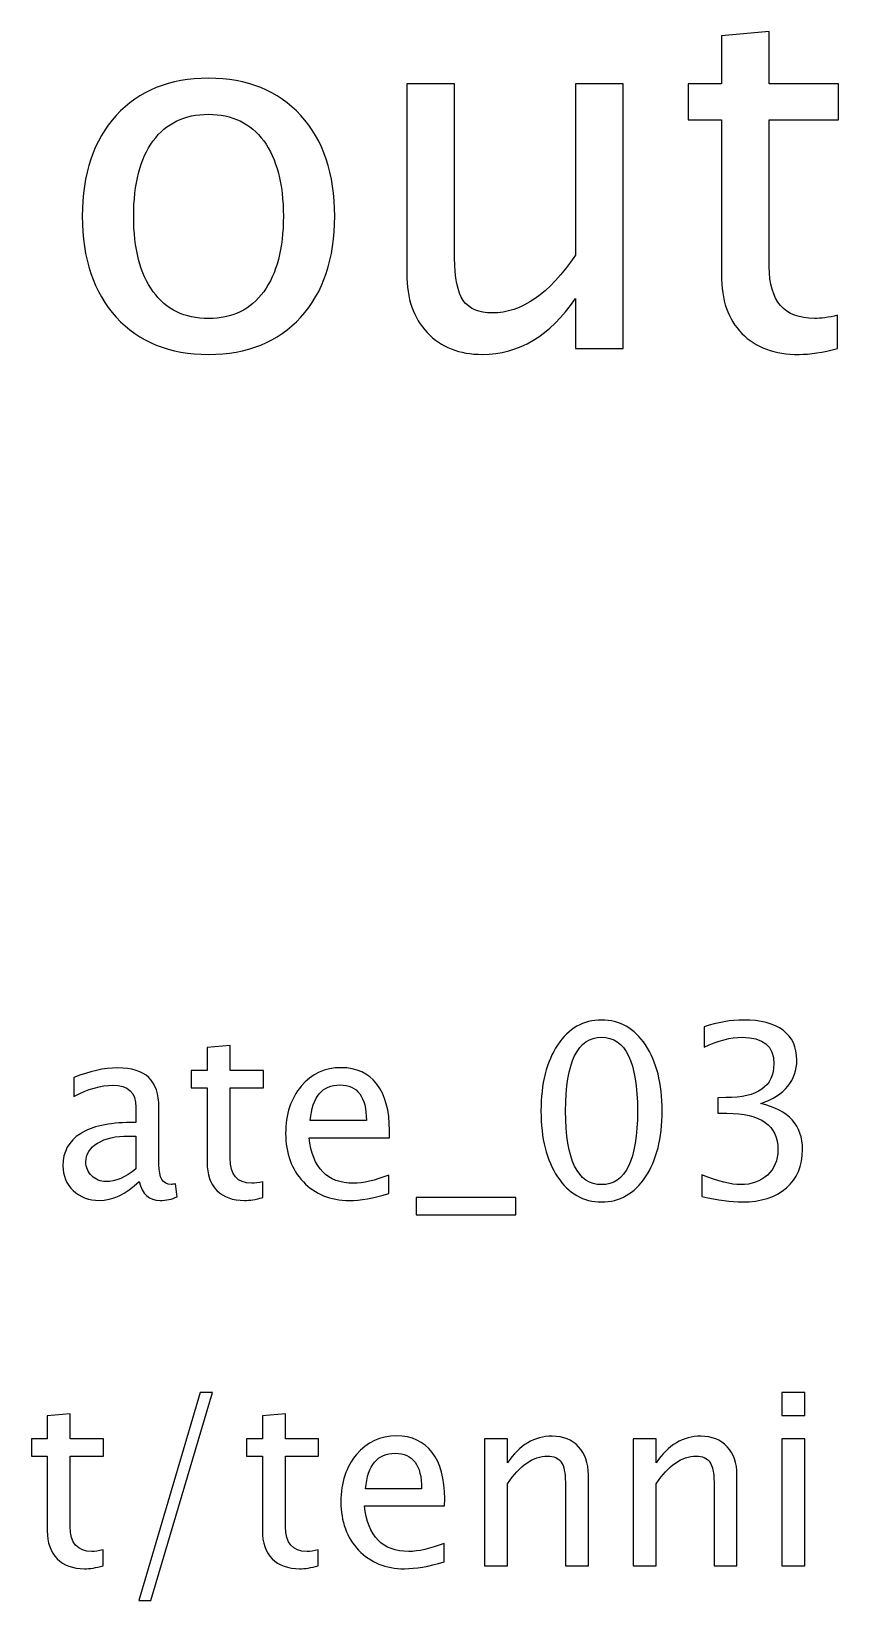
# Model space of a CAD drawing. Header units: centimetres. Extents: x -32.7 to 32.7, y -29.5 to 43.7.
# Drawn here: x -19.88 to -15.6, y 35.03 to 43.35 of the extents above; entities that cross this region are included whole.
import ezdxf

# ---------------------------------------------------------------- set-up
doc = ezdxf.new("R2010")
doc.units = ezdxf.units.CM
doc.header["$MEASUREMENT"] = 0
doc.layers.add('Layer 1', color=7, linetype='Continuous')

msp = doc.modelspace()

# ---------------------------------------------------------------- linework, layer by layer
at = {"layer": 'Layer 1'}
for points, knots in [([(-15.60309, 41.67088), (-15.68158, 41.64927), (-15.74993, 41.63869), (-15.8077, 41.63869), (-15.8077, 41.63869), (-15.93735, 41.63869), (-16.03833, 41.67573), (-16.11065, 41.74981), (-16.11065, 41.74981), (-16.18341, 41.8239), (-16.21957, 41.92664), (-16.21957, 42.0585), (-16.21957, 42.0585), (-16.21957, 42.0585), (-16.21957, 42.88223), (-16.21957, 42.88223), (-16.21957, 42.88223), (-16.21957, 42.88223), (-16.39507, 42.88223), (-16.39507, 42.88223), (-16.39507, 42.88223), (-16.39507, 42.88223), (-16.39507, 43.07273), (-16.39507, 43.07273), (-16.39507, 43.07273), (-16.39507, 43.07273), (-16.21957, 43.07273), (-16.21957, 43.07273), (-16.21957, 43.07273), (-16.21957, 43.07273), (-16.21957, 43.32629), (-16.21957, 43.32629), (-16.21957, 43.32629), (-16.21957, 43.32629), (-15.96557, 43.35054), (-15.96557, 43.35054), (-15.96557, 43.35054), (-15.96557, 43.35054), (-15.96557, 43.07273), (-15.96557, 43.07273), (-15.96557, 43.07273), (-15.96557, 43.07273), (-15.5978, 43.07273), (-15.5978, 43.07273), (-15.5978, 43.07273), (-15.5978, 43.07273), (-15.5978, 42.88223), (-15.5978, 42.88223), (-15.5978, 42.88223), (-15.5978, 42.88223), (-15.96557, 42.88223), (-15.96557, 42.88223), (-15.96557, 42.88223), (-15.96557, 42.88223), (-15.96557, 42.10436), (-15.96557, 42.10436), (-15.96557, 42.10436), (-15.96557, 41.92091), (-15.88575, 41.82919), (-15.72656, 41.82919), (-15.72656, 41.82919), (-15.69261, 41.82919), (-15.6516, 41.83492), (-15.60309, 41.84595), (-15.60309, 41.84595), (-15.60309, 41.84595), (-15.60309, 41.67088), (-15.60309, 41.67088)], [0, 0, 0, 0, 0.0555556, 0.0555556, 0.0555556, 0.0555556, 0.1111111, 0.1111111, 0.1111111, 0.1111111, 0.1666667, 0.1666667, 0.1666667, 0.1666667, 0.2222222, 0.2222222, 0.2222222, 0.2222222, 0.2777778, 0.2777778, 0.2777778, 0.2777778, 0.3333333, 0.3333333, 0.3333333, 0.3333333, 0.3888889, 0.3888889, 0.3888889, 0.3888889, 0.4444444, 0.4444444, 0.4444444, 0.4444444, 0.5, 0.5, 0.5, 0.5, 0.5555556, 0.5555556, 0.5555556, 0.5555556, 0.6111111, 0.6111111, 0.6111111, 0.6111111, 0.6666667, 0.6666667, 0.6666667, 0.6666667, 0.7222222, 0.7222222, 0.7222222, 0.7222222, 0.7777778, 0.7777778, 0.7777778, 0.7777778, 0.8333333, 0.8333333, 0.8333333, 0.8333333, 0.8888889, 0.8888889, 0.8888889, 0.8888889, 1, 1, 1, 1]), ([(-18.93948, 41.63869), (-19.14541, 41.63869), (-19.30857, 41.70439), (-19.42852, 41.8358), (-19.42852, 41.8358), (-19.5489, 41.96721), (-19.60888, 42.14581), (-19.60888, 42.37114), (-19.60888, 42.37114), (-19.60888, 42.59604), (-19.5489, 42.77419), (-19.42852, 42.90516), (-19.42852, 42.90516), (-19.30857, 43.03613), (-19.14541, 43.10183), (-18.93948, 43.10183), (-18.93948, 43.10183), (-18.73355, 43.10183), (-18.57039, 43.03613), (-18.45044, 42.90516), (-18.45044, 42.90516), (-18.33006, 42.77419), (-18.27009, 42.59604), (-18.27009, 42.37114), (-18.27009, 42.37114), (-18.27009, 42.14581), (-18.33006, 41.96721), (-18.45044, 41.8358), (-18.45044, 41.8358), (-18.57039, 41.70439), (-18.73355, 41.63869), (-18.93948, 41.63869)], [0, 0, 0, 0, 0.1111111, 0.1111111, 0.1111111, 0.1111111, 0.2222222, 0.2222222, 0.2222222, 0.2222222, 0.3333333, 0.3333333, 0.3333333, 0.3333333, 0.4444444, 0.4444444, 0.4444444, 0.4444444, 0.5555556, 0.5555556, 0.5555556, 0.5555556, 0.6666667, 0.6666667, 0.6666667, 0.6666667, 0.7777778, 0.7777778, 0.7777778, 0.7777778, 1, 1, 1, 1]), ([(-16.99391, 41.67044), (-16.99391, 41.67044), (-16.99391, 41.93414), (-16.99391, 41.93414), (-16.99391, 41.93414), (-17.12929, 41.73703), (-17.29378, 41.63869), (-17.48692, 41.63869), (-17.48692, 41.63869), (-17.60951, 41.63869), (-17.70697, 41.67705), (-17.77929, 41.75422), (-17.77929, 41.75422), (-17.85205, 41.83139), (-17.88821, 41.93502), (-17.88821, 42.06599), (-17.88821, 42.06599), (-17.88821, 42.06599), (-17.88821, 43.07273), (-17.88821, 43.07273), (-17.88821, 43.07273), (-17.88821, 43.07273), (-17.63421, 43.07273), (-17.63421, 43.07273), (-17.63421, 43.07273), (-17.63421, 43.07273), (-17.63421, 42.14889), (-17.63421, 42.14889), (-17.63421, 42.14889), (-17.63421, 42.0435), (-17.61877, 41.96898), (-17.58834, 41.92488), (-17.58834, 41.92488), (-17.55748, 41.88034), (-17.50632, 41.85829), (-17.43445, 41.85829), (-17.43445, 41.85829), (-17.27922, 41.85829), (-17.13194, 41.96016), (-16.99391, 42.16433), (-16.99391, 42.16433), (-16.99391, 42.16433), (-16.99391, 43.07273), (-16.99391, 43.07273), (-16.99391, 43.07273), (-16.99391, 43.07273), (-16.73992, 43.07273), (-16.73992, 43.07273), (-16.73992, 43.07273), (-16.73992, 43.07273), (-16.73992, 41.67044), (-16.73992, 41.67044), (-16.73992, 41.67044), (-16.73992, 41.67044), (-16.99391, 41.67044), (-16.99391, 41.67044)], [0, 0, 0, 0, 0.0666667, 0.0666667, 0.0666667, 0.0666667, 0.1333333, 0.1333333, 0.1333333, 0.1333333, 0.2, 0.2, 0.2, 0.2, 0.2666667, 0.2666667, 0.2666667, 0.2666667, 0.3333333, 0.3333333, 0.3333333, 0.3333333, 0.4, 0.4, 0.4, 0.4, 0.4666667, 0.4666667, 0.4666667, 0.4666667, 0.5333333, 0.5333333, 0.5333333, 0.5333333, 0.6, 0.6, 0.6, 0.6, 0.6666667, 0.6666667, 0.6666667, 0.6666667, 0.7333333, 0.7333333, 0.7333333, 0.7333333, 0.8, 0.8, 0.8, 0.8, 0.8666667, 0.8666667, 0.8666667, 0.8666667, 1, 1, 1, 1]), ([(-18.93992, 41.82919), (-18.81424, 41.82919), (-18.71635, 41.87637), (-18.64668, 41.97118), (-18.64668, 41.97118), (-18.57744, 42.06555), (-18.54261, 42.19917), (-18.54261, 42.37114), (-18.54261, 42.37114), (-18.54261, 42.54268), (-18.57744, 42.67586), (-18.64668, 42.77022), (-18.64668, 42.77022), (-18.71635, 42.86415), (-18.81424, 42.91133), (-18.93992, 42.91133), (-18.93992, 42.91133), (-19.06604, 42.91133), (-19.16393, 42.86415), (-19.23273, 42.77022), (-19.23273, 42.77022), (-19.30196, 42.67586), (-19.33635, 42.54268), (-19.33635, 42.37114), (-19.33635, 42.37114), (-19.33635, 42.19917), (-19.30196, 42.06555), (-19.23273, 41.97118), (-19.23273, 41.97118), (-19.16393, 41.87637), (-19.06604, 41.82919), (-18.93992, 41.82919)], [0, 0, 0, 0, 0.1111111, 0.1111111, 0.1111111, 0.1111111, 0.2222222, 0.2222222, 0.2222222, 0.2222222, 0.3333333, 0.3333333, 0.3333333, 0.3333333, 0.4444444, 0.4444444, 0.4444444, 0.4444444, 0.5555556, 0.5555556, 0.5555556, 0.5555556, 0.6666667, 0.6666667, 0.6666667, 0.6666667, 0.7777778, 0.7777778, 0.7777778, 0.7777778, 1, 1, 1, 1]), ([(-16.85502, 37.14758), (-16.95133, 37.14758), (-17.02901, 37.19182), (-17.08785, 37.28008), (-17.08785, 37.28008), (-17.14691, 37.36835), (-17.17633, 37.48477), (-17.17633, 37.62955), (-17.17633, 37.62955), (-17.17633, 37.77433), (-17.14691, 37.89074), (-17.08785, 37.97901), (-17.08785, 37.97901), (-17.02901, 38.06727), (-16.95133, 38.11151), (-16.85502, 38.11151), (-16.85502, 38.11151), (-16.75829, 38.11151), (-16.68061, 38.06748), (-16.62176, 37.97943), (-16.62176, 37.97943), (-16.56313, 37.89138), (-16.53371, 37.77475), (-16.53371, 37.62955), (-16.53371, 37.62955), (-16.53371, 37.48477), (-16.56313, 37.36835), (-16.62176, 37.28008), (-16.62176, 37.28008), (-16.68061, 37.19182), (-16.75829, 37.14758), (-16.85502, 37.14758)], [0, 0, 0, 0, 0.1111111, 0.1111111, 0.1111111, 0.1111111, 0.2222222, 0.2222222, 0.2222222, 0.2222222, 0.3333333, 0.3333333, 0.3333333, 0.3333333, 0.4444444, 0.4444444, 0.4444444, 0.4444444, 0.5555556, 0.5555556, 0.5555556, 0.5555556, 0.6666667, 0.6666667, 0.6666667, 0.6666667, 0.7777778, 0.7777778, 0.7777778, 0.7777778, 1, 1, 1, 1]), ([(-16.32374, 37.17679), (-16.32374, 37.17679), (-16.32374, 37.29109), (-16.32374, 37.29109), (-16.32374, 37.29109), (-16.23653, 37.25638), (-16.16816, 37.23902), (-16.118, 37.23902), (-16.118, 37.23902), (-16.05894, 37.23902), (-16.01132, 37.25595), (-15.9747, 37.29003), (-15.9747, 37.29003), (-15.93808, 37.32411), (-15.91988, 37.36856), (-15.91988, 37.42317), (-15.91988, 37.42317), (-15.91988, 37.55271), (-16.01005, 37.61748), (-16.19039, 37.61748), (-16.19039, 37.61748), (-16.19039, 37.61748), (-16.23865, 37.61748), (-16.23865, 37.61748), (-16.23865, 37.61748), (-16.23865, 37.61748), (-16.23865, 37.6994), (-16.23865, 37.6994), (-16.23865, 37.6994), (-16.23865, 37.6994), (-16.19589, 37.70003), (-16.19589, 37.70003), (-16.19589, 37.70003), (-16.02635, 37.70003), (-15.94147, 37.75972), (-15.94147, 37.87931), (-15.94147, 37.87931), (-15.94147, 37.97308), (-15.99777, 38.02007), (-16.11017, 38.02007), (-16.11017, 38.02007), (-16.17049, 38.02007), (-16.23738, 38.00271), (-16.31104, 37.968), (-16.31104, 37.968), (-16.31104, 37.968), (-16.31104, 38.07468), (-16.31104, 38.07468), (-16.31104, 38.07468), (-16.23886, 38.09923), (-16.16922, 38.11151), (-16.10234, 38.11151), (-16.10234, 38.11151), (-16.01132, 38.11151), (-15.94126, 38.09331), (-15.89257, 38.0569), (-15.89257, 38.0569), (-15.84389, 38.02071), (-15.81955, 37.968), (-15.81955, 37.899), (-15.81955, 37.899), (-15.81955, 37.79126), (-15.88326, 37.71442), (-16.0109, 37.6687), (-16.0109, 37.6687), (-15.86294, 37.6342), (-15.78907, 37.55313), (-15.78907, 37.42508), (-15.78907, 37.42508), (-15.78907, 37.33872), (-15.81764, 37.27077), (-15.87458, 37.22145), (-15.87458, 37.22145), (-15.93152, 37.17213), (-16.00984, 37.14758), (-16.10932, 37.14758), (-16.10932, 37.14758), (-16.16605, 37.14758), (-16.23738, 37.15732), (-16.32374, 37.17679)], [0, 0, 0, 0, 0.047619, 0.047619, 0.047619, 0.047619, 0.0952381, 0.0952381, 0.0952381, 0.0952381, 0.1428571, 0.1428571, 0.1428571, 0.1428571, 0.1904762, 0.1904762, 0.1904762, 0.1904762, 0.2380952, 0.2380952, 0.2380952, 0.2380952, 0.2857143, 0.2857143, 0.2857143, 0.2857143, 0.3333333, 0.3333333, 0.3333333, 0.3333333, 0.3809524, 0.3809524, 0.3809524, 0.3809524, 0.4285714, 0.4285714, 0.4285714, 0.4285714, 0.4761905, 0.4761905, 0.4761905, 0.4761905, 0.5238095, 0.5238095, 0.5238095, 0.5238095, 0.5714286, 0.5714286, 0.5714286, 0.5714286, 0.6190476, 0.6190476, 0.6190476, 0.6190476, 0.6666667, 0.6666667, 0.6666667, 0.6666667, 0.7142857, 0.7142857, 0.7142857, 0.7142857, 0.7619048, 0.7619048, 0.7619048, 0.7619048, 0.8095238, 0.8095238, 0.8095238, 0.8095238, 0.8571429, 0.8571429, 0.8571429, 0.8571429, 0.9047619, 0.9047619, 0.9047619, 0.9047619, 1, 1, 1, 1]), ([(-16.85523, 37.23902), (-16.72802, 37.23902), (-16.66452, 37.3692), (-16.66452, 37.62955), (-16.66452, 37.62955), (-16.66452, 37.8899), (-16.72802, 38.02007), (-16.85523, 38.02007), (-16.85523, 38.02007), (-16.98202, 38.02007), (-17.04552, 37.8899), (-17.04552, 37.62955), (-17.04552, 37.62955), (-17.04552, 37.3692), (-16.98202, 37.23902), (-16.85523, 37.23902)], [0, 0, 0, 0, 0.2, 0.2, 0.2, 0.2, 0.4, 0.4, 0.4, 0.4, 0.6, 0.6, 0.6, 0.6, 1, 1, 1, 1]), ([(-18.65101, 37.17065), (-18.68869, 37.16028), (-18.72149, 37.1552), (-18.74922, 37.1552), (-18.74922, 37.1552), (-18.81145, 37.1552), (-18.85992, 37.17298), (-18.89464, 37.20854), (-18.89464, 37.20854), (-18.92956, 37.2441), (-18.94692, 37.29342), (-18.94692, 37.35671), (-18.94692, 37.35671), (-18.94692, 37.35671), (-18.94692, 37.7521), (-18.94692, 37.7521), (-18.94692, 37.7521), (-18.94692, 37.7521), (-19.03116, 37.7521), (-19.03116, 37.7521), (-19.03116, 37.7521), (-19.03116, 37.7521), (-19.03116, 37.84354), (-19.03116, 37.84354), (-19.03116, 37.84354), (-19.03116, 37.84354), (-18.94692, 37.84354), (-18.94692, 37.84354), (-18.94692, 37.84354), (-18.94692, 37.84354), (-18.94692, 37.96525), (-18.94692, 37.96525), (-18.94692, 37.96525), (-18.94692, 37.96525), (-18.825, 37.97689), (-18.825, 37.97689), (-18.825, 37.97689), (-18.825, 37.97689), (-18.825, 37.84354), (-18.825, 37.84354), (-18.825, 37.84354), (-18.825, 37.84354), (-18.64847, 37.84354), (-18.64847, 37.84354), (-18.64847, 37.84354), (-18.64847, 37.84354), (-18.64847, 37.7521), (-18.64847, 37.7521), (-18.64847, 37.7521), (-18.64847, 37.7521), (-18.825, 37.7521), (-18.825, 37.7521), (-18.825, 37.7521), (-18.825, 37.7521), (-18.825, 37.37872), (-18.825, 37.37872), (-18.825, 37.37872), (-18.825, 37.29067), (-18.78669, 37.24664), (-18.71028, 37.24664), (-18.71028, 37.24664), (-18.69398, 37.24664), (-18.67429, 37.24939), (-18.65101, 37.25468), (-18.65101, 37.25468), (-18.65101, 37.25468), (-18.65101, 37.17065), (-18.65101, 37.17065)], [0, 0, 0, 0, 0.0555556, 0.0555556, 0.0555556, 0.0555556, 0.1111111, 0.1111111, 0.1111111, 0.1111111, 0.1666667, 0.1666667, 0.1666667, 0.1666667, 0.2222222, 0.2222222, 0.2222222, 0.2222222, 0.2777778, 0.2777778, 0.2777778, 0.2777778, 0.3333333, 0.3333333, 0.3333333, 0.3333333, 0.3888889, 0.3888889, 0.3888889, 0.3888889, 0.4444444, 0.4444444, 0.4444444, 0.4444444, 0.5, 0.5, 0.5, 0.5, 0.5555556, 0.5555556, 0.5555556, 0.5555556, 0.6111111, 0.6111111, 0.6111111, 0.6111111, 0.6666667, 0.6666667, 0.6666667, 0.6666667, 0.7222222, 0.7222222, 0.7222222, 0.7222222, 0.7777778, 0.7777778, 0.7777778, 0.7777778, 0.8333333, 0.8333333, 0.8333333, 0.8333333, 0.8888889, 0.8888889, 0.8888889, 0.8888889, 1, 1, 1, 1]), ([(-19.30633, 37.25617), (-19.37956, 37.18886), (-19.45005, 37.1552), (-19.51778, 37.1552), (-19.51778, 37.1552), (-19.57345, 37.1552), (-19.61981, 37.17256), (-19.65642, 37.20748), (-19.65642, 37.20748), (-19.69325, 37.24241), (-19.71167, 37.28643), (-19.71167, 37.33956), (-19.71167, 37.33956), (-19.71167, 37.41301), (-19.68077, 37.46953), (-19.61896, 37.5089), (-19.61896, 37.5089), (-19.55715, 37.54827), (-19.46846, 37.56795), (-19.35289, 37.56795), (-19.35289, 37.56795), (-19.35289, 37.56795), (-19.32432, 37.56795), (-19.32432, 37.56795), (-19.32432, 37.56795), (-19.32432, 37.56795), (-19.32432, 37.64902), (-19.32432, 37.64902), (-19.32432, 37.64902), (-19.32432, 37.72712), (-19.36496, 37.76607), (-19.44645, 37.76607), (-19.44645, 37.76607), (-19.50953, 37.76607), (-19.57853, 37.74617), (-19.65325, 37.70638), (-19.65325, 37.70638), (-19.65325, 37.70638), (-19.65325, 37.80671), (-19.65325, 37.80671), (-19.65325, 37.80671), (-19.57112, 37.84058), (-19.49365, 37.85751), (-19.42105, 37.85751), (-19.42105, 37.85751), (-19.34633, 37.85751), (-19.29109, 37.84058), (-19.25574, 37.8065), (-19.25574, 37.8065), (-19.22018, 37.77242), (-19.2024, 37.71993), (-19.2024, 37.64902), (-19.2024, 37.64902), (-19.2024, 37.64902), (-19.2024, 37.34485), (-19.2024, 37.34485), (-19.2024, 37.34485), (-19.2024, 37.27522), (-19.18102, 37.24029), (-19.13805, 37.24029), (-19.13805, 37.24029), (-19.13276, 37.24029), (-19.12493, 37.24114), (-19.11456, 37.24283), (-19.11456, 37.24283), (-19.11456, 37.24283), (-19.10588, 37.1751), (-19.10588, 37.1751), (-19.10588, 37.1751), (-19.13361, 37.16176), (-19.16409, 37.1552), (-19.19753, 37.1552), (-19.19753, 37.1552), (-19.25447, 37.1552), (-19.29066, 37.18886), (-19.30633, 37.25617)], [0, 0, 0, 0, 0.05, 0.05, 0.05, 0.05, 0.1, 0.1, 0.1, 0.1, 0.15, 0.15, 0.15, 0.15, 0.2, 0.2, 0.2, 0.2, 0.25, 0.25, 0.25, 0.25, 0.3, 0.3, 0.3, 0.3, 0.35, 0.35, 0.35, 0.35, 0.4, 0.4, 0.4, 0.4, 0.45, 0.45, 0.45, 0.45, 0.5, 0.5, 0.5, 0.5, 0.55, 0.55, 0.55, 0.55, 0.6, 0.6, 0.6, 0.6, 0.65, 0.65, 0.65, 0.65, 0.7, 0.7, 0.7, 0.7, 0.75, 0.75, 0.75, 0.75, 0.8, 0.8, 0.8, 0.8, 0.85, 0.85, 0.85, 0.85, 0.9, 0.9, 0.9, 0.9, 1, 1, 1, 1]), ([(-17.98299, 37.19203), (-18.0649, 37.16748), (-18.13497, 37.1552), (-18.19339, 37.1552), (-18.19339, 37.1552), (-18.29308, 37.1552), (-18.37415, 37.18822), (-18.43659, 37.25405), (-18.43659, 37.25405), (-18.49903, 37.31988), (-18.53036, 37.40518), (-18.53036, 37.51017), (-18.53036, 37.51017), (-18.53036, 37.61198), (-18.50284, 37.69559), (-18.4476, 37.76099), (-18.4476, 37.76099), (-18.39235, 37.82618), (-18.32166, 37.85878), (-18.23551, 37.85878), (-18.23551, 37.85878), (-18.15402, 37.85878), (-18.09094, 37.82978), (-18.04649, 37.77179), (-18.04649, 37.77179), (-18.00204, 37.71379), (-17.97981, 37.63166), (-17.97981, 37.52519), (-17.97981, 37.52519), (-17.97981, 37.52519), (-17.98045, 37.48794), (-17.98045, 37.48794), (-17.98045, 37.48794), (-17.98045, 37.48794), (-18.4059, 37.48794), (-18.4059, 37.48794), (-18.4059, 37.48794), (-18.38812, 37.32707), (-18.30959, 37.24664), (-18.17053, 37.24664), (-18.17053, 37.24664), (-18.11951, 37.24664), (-18.05707, 37.26103), (-17.98299, 37.28982), (-17.98299, 37.28982), (-17.98299, 37.28982), (-17.98299, 37.19203), (-17.98299, 37.19203)], [0, 0, 0, 0, 0.0769231, 0.0769231, 0.0769231, 0.0769231, 0.1538462, 0.1538462, 0.1538462, 0.1538462, 0.2307692, 0.2307692, 0.2307692, 0.2307692, 0.3076923, 0.3076923, 0.3076923, 0.3076923, 0.3846154, 0.3846154, 0.3846154, 0.3846154, 0.4615385, 0.4615385, 0.4615385, 0.4615385, 0.5384615, 0.5384615, 0.5384615, 0.5384615, 0.6153846, 0.6153846, 0.6153846, 0.6153846, 0.6923077, 0.6923077, 0.6923077, 0.6923077, 0.7692308, 0.7692308, 0.7692308, 0.7692308, 0.8461538, 0.8461538, 0.8461538, 0.8461538, 1, 1, 1, 1]), ([(-18.39955, 37.57938), (-18.39955, 37.57938), (-18.10237, 37.57938), (-18.10237, 37.57938), (-18.10237, 37.57938), (-18.10237, 37.70469), (-18.14915, 37.76734), (-18.24249, 37.76734), (-18.24249, 37.76734), (-18.33647, 37.76734), (-18.38875, 37.70469), (-18.39955, 37.57938)], [0, 0, 0, 0, 0.25, 0.25, 0.25, 0.25, 0.5, 0.5, 0.5, 0.5, 1, 1, 1, 1]), ([(-19.32432, 37.32263), (-19.32432, 37.32263), (-19.32432, 37.49556), (-19.32432, 37.49556), (-19.32432, 37.49556), (-19.32432, 37.49556), (-19.36348, 37.49683), (-19.36348, 37.49683), (-19.36348, 37.49683), (-19.43121, 37.49683), (-19.48582, 37.48434), (-19.52752, 37.45937), (-19.52752, 37.45937), (-19.56901, 37.43418), (-19.58975, 37.40095), (-19.58975, 37.35946), (-19.58975, 37.35946), (-19.58975, 37.33046), (-19.57938, 37.30591), (-19.55885, 37.2858), (-19.55885, 37.2858), (-19.5381, 37.26569), (-19.51291, 37.25553), (-19.48307, 37.25553), (-19.48307, 37.25553), (-19.43227, 37.25553), (-19.37935, 37.27797), (-19.32432, 37.32263)], [0, 0, 0, 0, 0.125, 0.125, 0.125, 0.125, 0.25, 0.25, 0.25, 0.25, 0.375, 0.375, 0.375, 0.375, 0.5, 0.5, 0.5, 0.5, 0.625, 0.625, 0.625, 0.625, 0.75, 0.75, 0.75, 0.75, 1, 1, 1, 1]), ([(-17.838, 37.079), (-17.838, 37.079), (-17.838, 37.17044), (-17.838, 37.17044), (-17.838, 37.17044), (-17.838, 37.17044), (-17.30968, 37.17044), (-17.30968, 37.17044), (-17.30968, 37.17044), (-17.30968, 37.17044), (-17.30968, 37.079), (-17.30968, 37.079), (-17.30968, 37.079), (-17.30968, 37.079), (-17.838, 37.079), (-17.838, 37.079)], [0, 0, 0, 0, 0.2, 0.2, 0.2, 0.2, 0.4, 0.4, 0.4, 0.4, 0.6, 0.6, 0.6, 0.6, 1, 1, 1, 1]), ([(-19.30952, 35.03472), (-19.30952, 35.03472), (-18.98292, 36.13708), (-18.98292, 36.13708), (-18.98292, 36.13708), (-18.98292, 36.13708), (-18.91836, 36.13708), (-18.91836, 36.13708), (-18.91836, 36.13708), (-18.91836, 36.13708), (-19.24496, 35.03472), (-19.24496, 35.03472), (-19.24496, 35.03472), (-19.24496, 35.03472), (-19.30952, 35.03472), (-19.30952, 35.03472)], [0, 0, 0, 0, 0.2, 0.2, 0.2, 0.2, 0.4, 0.4, 0.4, 0.4, 0.6, 0.6, 0.6, 0.6, 1, 1, 1, 1]), ([(-15.89978, 36.01516), (-15.89978, 36.01516), (-15.89978, 36.13708), (-15.89978, 36.13708), (-15.89978, 36.13708), (-15.89978, 36.13708), (-15.77786, 36.13708), (-15.77786, 36.13708), (-15.77786, 36.13708), (-15.77786, 36.13708), (-15.77786, 36.01516), (-15.77786, 36.01516), (-15.77786, 36.01516), (-15.77786, 36.01516), (-15.89978, 36.01516), (-15.89978, 36.01516)], [0, 0, 0, 0, 0.2, 0.2, 0.2, 0.2, 0.4, 0.4, 0.4, 0.4, 0.6, 0.6, 0.6, 0.6, 1, 1, 1, 1]), ([(-19.49875, 35.21908), (-19.53643, 35.20871), (-19.56923, 35.20363), (-19.59696, 35.20363), (-19.59696, 35.20363), (-19.65919, 35.20363), (-19.70766, 35.22141), (-19.74238, 35.25697), (-19.74238, 35.25697), (-19.7773, 35.29253), (-19.79466, 35.34185), (-19.79466, 35.40514), (-19.79466, 35.40514), (-19.79466, 35.40514), (-19.79466, 35.80053), (-19.79466, 35.80053), (-19.79466, 35.80053), (-19.79466, 35.80053), (-19.8789, 35.80053), (-19.8789, 35.80053), (-19.8789, 35.80053), (-19.8789, 35.80053), (-19.8789, 35.89197), (-19.8789, 35.89197), (-19.8789, 35.89197), (-19.8789, 35.89197), (-19.79466, 35.89197), (-19.79466, 35.89197), (-19.79466, 35.89197), (-19.79466, 35.89197), (-19.79466, 36.01368), (-19.79466, 36.01368), (-19.79466, 36.01368), (-19.79466, 36.01368), (-19.67274, 36.02532), (-19.67274, 36.02532), (-19.67274, 36.02532), (-19.67274, 36.02532), (-19.67274, 35.89197), (-19.67274, 35.89197), (-19.67274, 35.89197), (-19.67274, 35.89197), (-19.49621, 35.89197), (-19.49621, 35.89197), (-19.49621, 35.89197), (-19.49621, 35.89197), (-19.49621, 35.80053), (-19.49621, 35.80053), (-19.49621, 35.80053), (-19.49621, 35.80053), (-19.67274, 35.80053), (-19.67274, 35.80053), (-19.67274, 35.80053), (-19.67274, 35.80053), (-19.67274, 35.42715), (-19.67274, 35.42715), (-19.67274, 35.42715), (-19.67274, 35.3391), (-19.63443, 35.29507), (-19.55802, 35.29507), (-19.55802, 35.29507), (-19.54172, 35.29507), (-19.52203, 35.29782), (-19.49875, 35.30311), (-19.49875, 35.30311), (-19.49875, 35.30311), (-19.49875, 35.21908), (-19.49875, 35.21908)], [0, 0, 0, 0, 0.0555556, 0.0555556, 0.0555556, 0.0555556, 0.1111111, 0.1111111, 0.1111111, 0.1111111, 0.1666667, 0.1666667, 0.1666667, 0.1666667, 0.2222222, 0.2222222, 0.2222222, 0.2222222, 0.2777778, 0.2777778, 0.2777778, 0.2777778, 0.3333333, 0.3333333, 0.3333333, 0.3333333, 0.3888889, 0.3888889, 0.3888889, 0.3888889, 0.4444444, 0.4444444, 0.4444444, 0.4444444, 0.5, 0.5, 0.5, 0.5, 0.5555556, 0.5555556, 0.5555556, 0.5555556, 0.6111111, 0.6111111, 0.6111111, 0.6111111, 0.6666667, 0.6666667, 0.6666667, 0.6666667, 0.7222222, 0.7222222, 0.7222222, 0.7222222, 0.7777778, 0.7777778, 0.7777778, 0.7777778, 0.8333333, 0.8333333, 0.8333333, 0.8333333, 0.8888889, 0.8888889, 0.8888889, 0.8888889, 1, 1, 1, 1]), ([(-18.35787, 35.21908), (-18.39555, 35.20871), (-18.42835, 35.20363), (-18.45608, 35.20363), (-18.45608, 35.20363), (-18.51831, 35.20363), (-18.56678, 35.22141), (-18.6015, 35.25697), (-18.6015, 35.25697), (-18.63642, 35.29253), (-18.65378, 35.34185), (-18.65378, 35.40514), (-18.65378, 35.40514), (-18.65378, 35.40514), (-18.65378, 35.80053), (-18.65378, 35.80053), (-18.65378, 35.80053), (-18.65378, 35.80053), (-18.73802, 35.80053), (-18.73802, 35.80053), (-18.73802, 35.80053), (-18.73802, 35.80053), (-18.73802, 35.89197), (-18.73802, 35.89197), (-18.73802, 35.89197), (-18.73802, 35.89197), (-18.65378, 35.89197), (-18.65378, 35.89197), (-18.65378, 35.89197), (-18.65378, 35.89197), (-18.65378, 36.01368), (-18.65378, 36.01368), (-18.65378, 36.01368), (-18.65378, 36.01368), (-18.53186, 36.02532), (-18.53186, 36.02532), (-18.53186, 36.02532), (-18.53186, 36.02532), (-18.53186, 35.89197), (-18.53186, 35.89197), (-18.53186, 35.89197), (-18.53186, 35.89197), (-18.35533, 35.89197), (-18.35533, 35.89197), (-18.35533, 35.89197), (-18.35533, 35.89197), (-18.35533, 35.80053), (-18.35533, 35.80053), (-18.35533, 35.80053), (-18.35533, 35.80053), (-18.53186, 35.80053), (-18.53186, 35.80053), (-18.53186, 35.80053), (-18.53186, 35.80053), (-18.53186, 35.42715), (-18.53186, 35.42715), (-18.53186, 35.42715), (-18.53186, 35.3391), (-18.49355, 35.29507), (-18.41714, 35.29507), (-18.41714, 35.29507), (-18.40084, 35.29507), (-18.38115, 35.29782), (-18.35787, 35.30311), (-18.35787, 35.30311), (-18.35787, 35.30311), (-18.35787, 35.21908), (-18.35787, 35.21908)], [0, 0, 0, 0, 0.0555556, 0.0555556, 0.0555556, 0.0555556, 0.1111111, 0.1111111, 0.1111111, 0.1111111, 0.1666667, 0.1666667, 0.1666667, 0.1666667, 0.2222222, 0.2222222, 0.2222222, 0.2222222, 0.2777778, 0.2777778, 0.2777778, 0.2777778, 0.3333333, 0.3333333, 0.3333333, 0.3333333, 0.3888889, 0.3888889, 0.3888889, 0.3888889, 0.4444444, 0.4444444, 0.4444444, 0.4444444, 0.5, 0.5, 0.5, 0.5, 0.5555556, 0.5555556, 0.5555556, 0.5555556, 0.6111111, 0.6111111, 0.6111111, 0.6111111, 0.6666667, 0.6666667, 0.6666667, 0.6666667, 0.7222222, 0.7222222, 0.7222222, 0.7222222, 0.7777778, 0.7777778, 0.7777778, 0.7777778, 0.8333333, 0.8333333, 0.8333333, 0.8333333, 0.8888889, 0.8888889, 0.8888889, 0.8888889, 1, 1, 1, 1]), ([(-17.68985, 35.24046), (-17.77176, 35.21591), (-17.84183, 35.20363), (-17.90025, 35.20363), (-17.90025, 35.20363), (-17.99994, 35.20363), (-18.08101, 35.23665), (-18.14345, 35.30248), (-18.14345, 35.30248), (-18.20589, 35.36831), (-18.23722, 35.45361), (-18.23722, 35.5586), (-18.23722, 35.5586), (-18.23722, 35.66041), (-18.2097, 35.74402), (-18.15446, 35.80942), (-18.15446, 35.80942), (-18.09921, 35.87461), (-18.02852, 35.90721), (-17.94237, 35.90721), (-17.94237, 35.90721), (-17.86088, 35.90721), (-17.7978, 35.87821), (-17.75335, 35.82022), (-17.75335, 35.82022), (-17.7089, 35.76222), (-17.68667, 35.68009), (-17.68667, 35.57362), (-17.68667, 35.57362), (-17.68667, 35.57362), (-17.68731, 35.53637), (-17.68731, 35.53637), (-17.68731, 35.53637), (-17.68731, 35.53637), (-18.11276, 35.53637), (-18.11276, 35.53637), (-18.11276, 35.53637), (-18.09498, 35.3755), (-18.01645, 35.29507), (-17.87739, 35.29507), (-17.87739, 35.29507), (-17.82637, 35.29507), (-17.76393, 35.30946), (-17.68985, 35.33825), (-17.68985, 35.33825), (-17.68985, 35.33825), (-17.68985, 35.24046), (-17.68985, 35.24046)], [0, 0, 0, 0, 0.0769231, 0.0769231, 0.0769231, 0.0769231, 0.1538462, 0.1538462, 0.1538462, 0.1538462, 0.2307692, 0.2307692, 0.2307692, 0.2307692, 0.3076923, 0.3076923, 0.3076923, 0.3076923, 0.3846154, 0.3846154, 0.3846154, 0.3846154, 0.4615385, 0.4615385, 0.4615385, 0.4615385, 0.5384615, 0.5384615, 0.5384615, 0.5384615, 0.6153846, 0.6153846, 0.6153846, 0.6153846, 0.6923077, 0.6923077, 0.6923077, 0.6923077, 0.7692308, 0.7692308, 0.7692308, 0.7692308, 0.8461538, 0.8461538, 0.8461538, 0.8461538, 1, 1, 1, 1]), ([(-17.47628, 35.21887), (-17.47628, 35.21887), (-17.47628, 35.89197), (-17.47628, 35.89197), (-17.47628, 35.89197), (-17.47628, 35.89197), (-17.35436, 35.89197), (-17.35436, 35.89197), (-17.35436, 35.89197), (-17.35436, 35.89197), (-17.35436, 35.76476), (-17.35436, 35.76476), (-17.35436, 35.76476), (-17.2898, 35.85895), (-17.21064, 35.90594), (-17.11708, 35.90594), (-17.11708, 35.90594), (-17.05824, 35.90594), (-17.01146, 35.88753), (-16.97696, 35.85048), (-16.97696, 35.85048), (-16.94246, 35.81365), (-16.9251, 35.76391), (-16.9251, 35.70168), (-16.9251, 35.70168), (-16.9251, 35.70168), (-16.9251, 35.21887), (-16.9251, 35.21887), (-16.9251, 35.21887), (-16.9251, 35.21887), (-17.04702, 35.21887), (-17.04702, 35.21887), (-17.04702, 35.21887), (-17.04702, 35.21887), (-17.04702, 35.66189), (-17.04702, 35.66189), (-17.04702, 35.66189), (-17.04702, 35.71184), (-17.05443, 35.7474), (-17.06903, 35.76857), (-17.06903, 35.76857), (-17.08385, 35.78995), (-17.10819, 35.80053), (-17.14227, 35.80053), (-17.14227, 35.80053), (-17.2172, 35.80053), (-17.2879, 35.75164), (-17.35436, 35.65385), (-17.35436, 35.65385), (-17.35436, 35.65385), (-17.35436, 35.21887), (-17.35436, 35.21887), (-17.35436, 35.21887), (-17.35436, 35.21887), (-17.47628, 35.21887), (-17.47628, 35.21887)], [0, 0, 0, 0, 0.0666667, 0.0666667, 0.0666667, 0.0666667, 0.1333333, 0.1333333, 0.1333333, 0.1333333, 0.2, 0.2, 0.2, 0.2, 0.2666667, 0.2666667, 0.2666667, 0.2666667, 0.3333333, 0.3333333, 0.3333333, 0.3333333, 0.4, 0.4, 0.4, 0.4, 0.4666667, 0.4666667, 0.4666667, 0.4666667, 0.5333333, 0.5333333, 0.5333333, 0.5333333, 0.6, 0.6, 0.6, 0.6, 0.6666667, 0.6666667, 0.6666667, 0.6666667, 0.7333333, 0.7333333, 0.7333333, 0.7333333, 0.8, 0.8, 0.8, 0.8, 0.8666667, 0.8666667, 0.8666667, 0.8666667, 1, 1, 1, 1]), ([(-16.68803, 35.21887), (-16.68803, 35.21887), (-16.68803, 35.89197), (-16.68803, 35.89197), (-16.68803, 35.89197), (-16.68803, 35.89197), (-16.56611, 35.89197), (-16.56611, 35.89197), (-16.56611, 35.89197), (-16.56611, 35.89197), (-16.56611, 35.76476), (-16.56611, 35.76476), (-16.56611, 35.76476), (-16.50155, 35.85895), (-16.42239, 35.90594), (-16.32883, 35.90594), (-16.32883, 35.90594), (-16.26999, 35.90594), (-16.22321, 35.88753), (-16.18871, 35.85048), (-16.18871, 35.85048), (-16.15421, 35.81365), (-16.13685, 35.76391), (-16.13685, 35.70168), (-16.13685, 35.70168), (-16.13685, 35.70168), (-16.13685, 35.21887), (-16.13685, 35.21887), (-16.13685, 35.21887), (-16.13685, 35.21887), (-16.25877, 35.21887), (-16.25877, 35.21887), (-16.25877, 35.21887), (-16.25877, 35.21887), (-16.25877, 35.66189), (-16.25877, 35.66189), (-16.25877, 35.66189), (-16.25877, 35.71184), (-16.26618, 35.7474), (-16.28078, 35.76857), (-16.28078, 35.76857), (-16.2956, 35.78995), (-16.31994, 35.80053), (-16.35402, 35.80053), (-16.35402, 35.80053), (-16.42895, 35.80053), (-16.49965, 35.75164), (-16.56611, 35.65385), (-16.56611, 35.65385), (-16.56611, 35.65385), (-16.56611, 35.21887), (-16.56611, 35.21887), (-16.56611, 35.21887), (-16.56611, 35.21887), (-16.68803, 35.21887), (-16.68803, 35.21887)], [0, 0, 0, 0, 0.0666667, 0.0666667, 0.0666667, 0.0666667, 0.1333333, 0.1333333, 0.1333333, 0.1333333, 0.2, 0.2, 0.2, 0.2, 0.2666667, 0.2666667, 0.2666667, 0.2666667, 0.3333333, 0.3333333, 0.3333333, 0.3333333, 0.4, 0.4, 0.4, 0.4, 0.4666667, 0.4666667, 0.4666667, 0.4666667, 0.5333333, 0.5333333, 0.5333333, 0.5333333, 0.6, 0.6, 0.6, 0.6, 0.6666667, 0.6666667, 0.6666667, 0.6666667, 0.7333333, 0.7333333, 0.7333333, 0.7333333, 0.8, 0.8, 0.8, 0.8, 0.8666667, 0.8666667, 0.8666667, 0.8666667, 1, 1, 1, 1]), ([(-15.89978, 35.21887), (-15.89978, 35.21887), (-15.89978, 35.89197), (-15.89978, 35.89197), (-15.89978, 35.89197), (-15.89978, 35.89197), (-15.77786, 35.89197), (-15.77786, 35.89197), (-15.77786, 35.89197), (-15.77786, 35.89197), (-15.77786, 35.21887), (-15.77786, 35.21887), (-15.77786, 35.21887), (-15.77786, 35.21887), (-15.89978, 35.21887), (-15.89978, 35.21887)], [0, 0, 0, 0, 0.2, 0.2, 0.2, 0.2, 0.4, 0.4, 0.4, 0.4, 0.6, 0.6, 0.6, 0.6, 1, 1, 1, 1]), ([(-18.10641, 35.62781), (-18.10641, 35.62781), (-17.80923, 35.62781), (-17.80923, 35.62781), (-17.80923, 35.62781), (-17.80923, 35.75312), (-17.85601, 35.81577), (-17.94935, 35.81577), (-17.94935, 35.81577), (-18.04333, 35.81577), (-18.09561, 35.75312), (-18.10641, 35.62781)], [0, 0, 0, 0, 0.25, 0.25, 0.25, 0.25, 0.5, 0.5, 0.5, 0.5, 1, 1, 1, 1])]:
    msp.add_open_spline(points, degree=3, knots=knots, dxfattribs=at)

doc.saveas('drawing.dxf')
